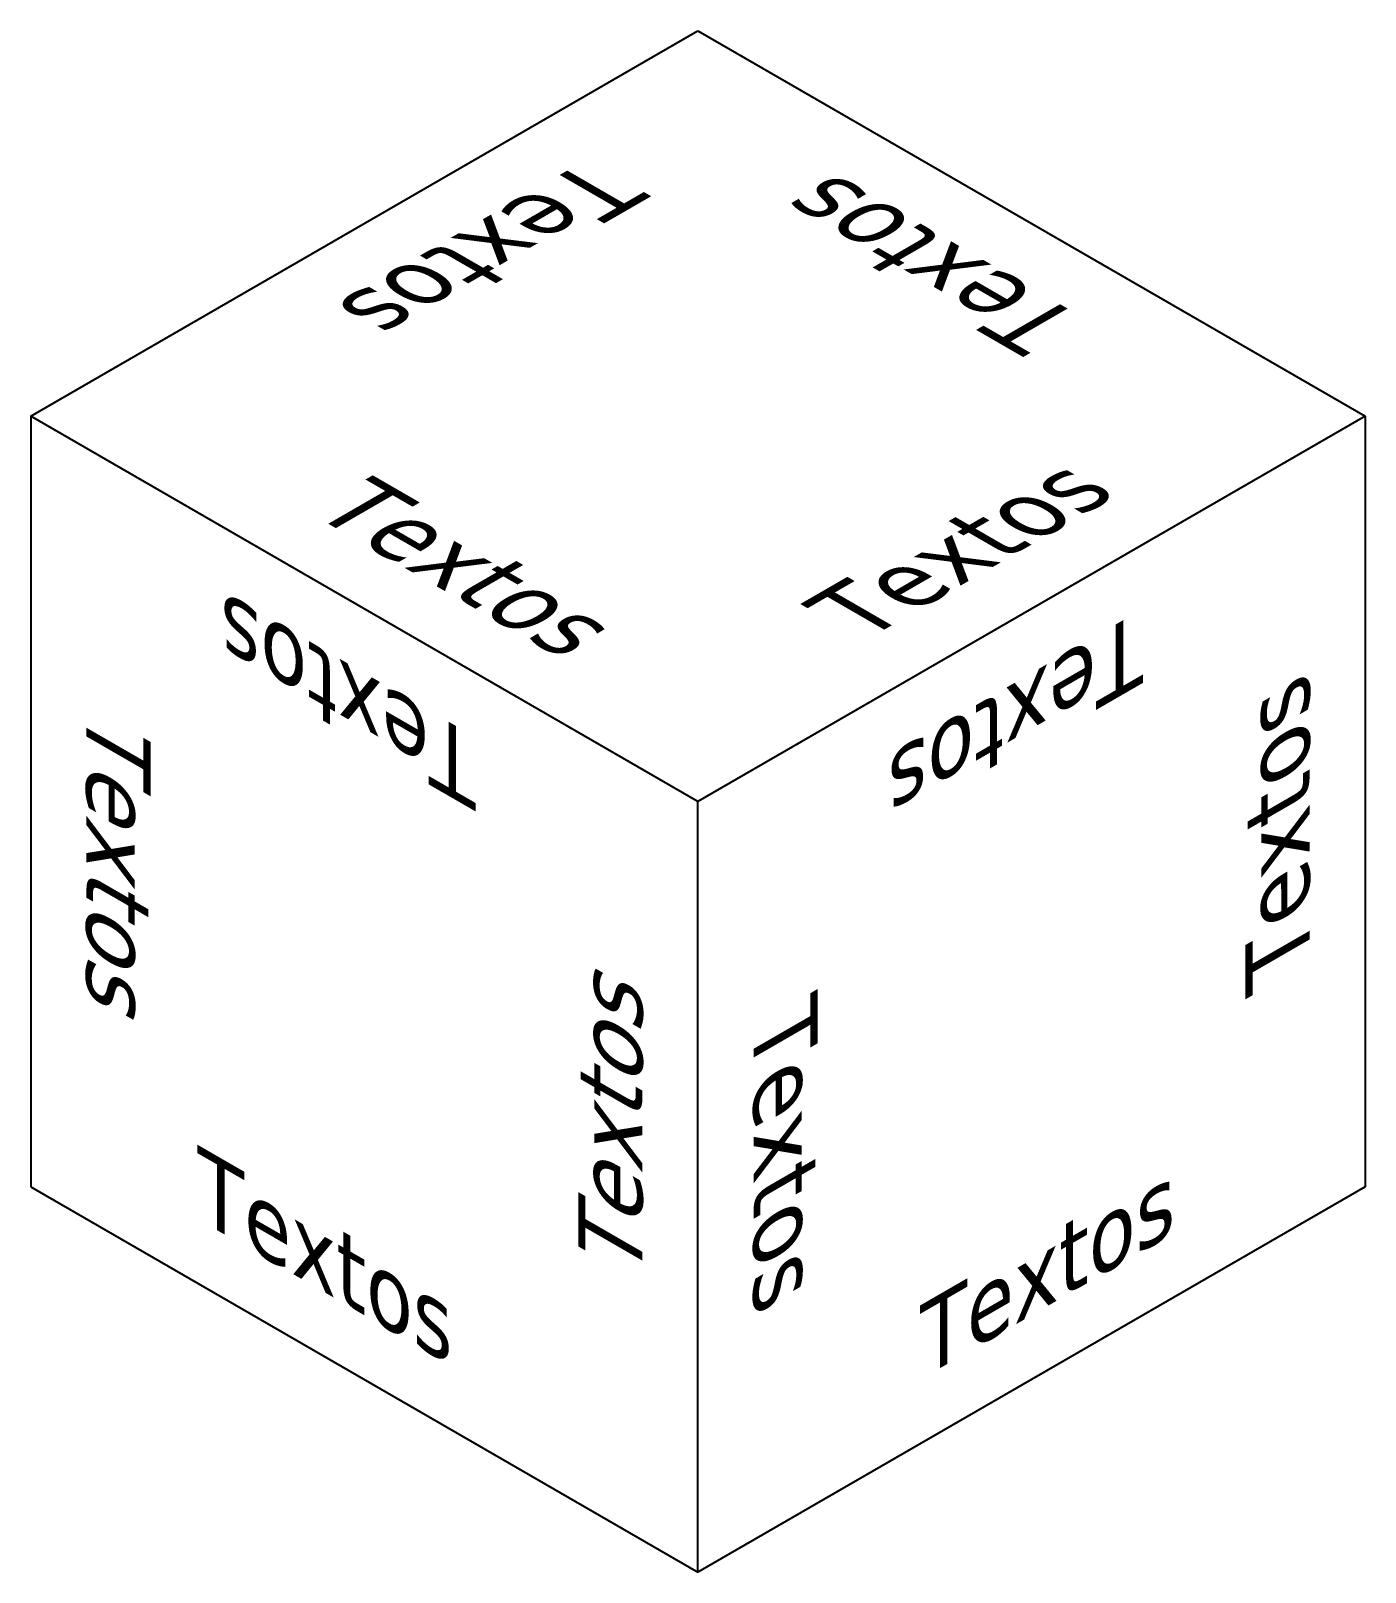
# Model space of a CAD drawing. Header units: inches. Extents: x 2.6 to 13, y 2 to 14.
import ezdxf

# ---------------------------------------------------------------- set-up
doc = ezdxf.new("R2010")
doc.units = ezdxf.units.IN
doc.header["$MEASUREMENT"] = 0
doc.styles.add('isom', font='VERDANA.TTF', dxfattribs={"oblique": 30})
doc.styles.add('isom2', font='VERDANA.TTF')

msp = doc.modelspace()

# ---------------------------------------------------------------- linework, layer by layer
for p, q in [((2.598, 11), (7.794, 14)), ((7.794, 14), (12.99, 11)), ((7.794, 8), (2.598, 11)), ((2.598, 11), (2.598, 5)), ((12.99, 11), (7.794, 8)), ((12.99, 11), (12.99, 5)), ((7.794, 2), (7.794, 8)), ((2.598, 5), (7.794, 2)), ((12.99, 5), (7.794, 2))]:
    msp.add_line(p, q)

# ---------------------------------------------------------------- texts
for rotation, style, oblique, p in [(210, 'isom2', 330, (6.928, 13)), (150, 'isom', 30, (10.825, 11.75)), (30, 'isom2', 330, (9.093, 9.25)), (330, 'isom', 30, (4.763, 10.25)), (150, 'isom2', 330, (6.062, 8.5)), (210, 'isom', 30, (11.258, 9.5)), (90, 'isom2', 330, (12.557, 6.75)), (270, 'isom', 30, (3.031, 8.75)), (90, 'isom', 30, (7.361, 4.25)), (270, 'isom2', 330, (8.227, 6.25)), (330, 'isom2', 330, (3.897, 4.75)), (30, 'isom', 30, (9.526, 3.5))]:
    msp.add_text('Textos', height=0.5, rotation=rotation, dxfattribs=dict(style=style, oblique=oblique)).set_placement(p)

doc.saveas('drawing.dxf')
